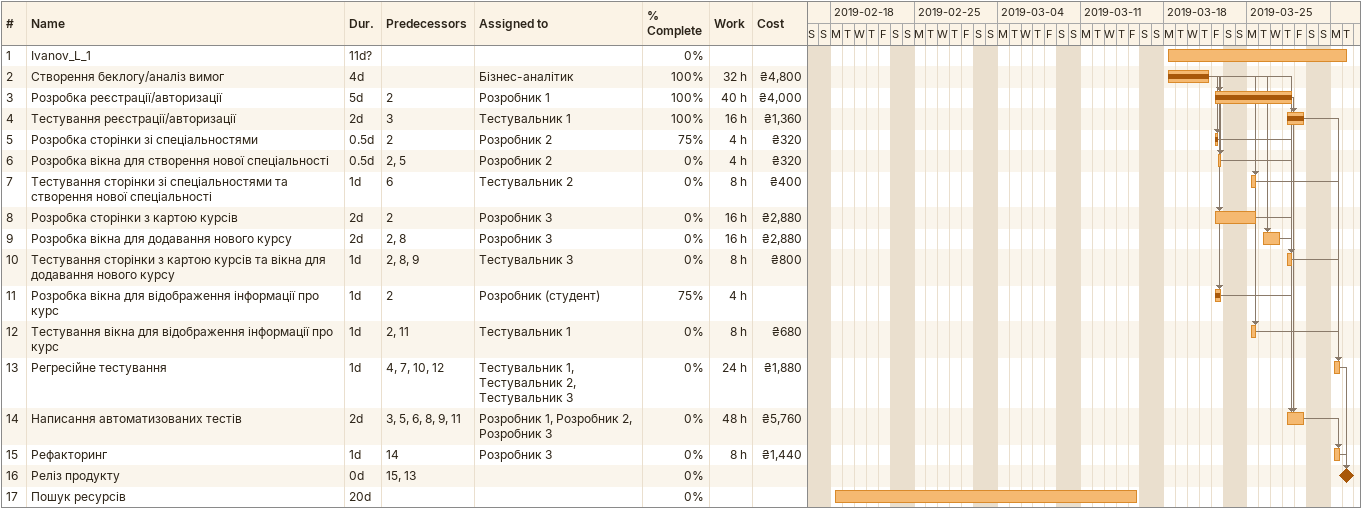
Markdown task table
| ID | Task | Duration | Start | Finish | Predecessors | Resources | % complete | Work (h) | Cost (₴) |
|---|---|---|---|---|---|---|---|---|---|
| 1 | Ivanov_L_1 | 11d? | 2019-03-18 | 2019-04-02 |  |  | 0 |  |  |
| 2 | Створення беклогу/аналіз вимог | 4d | 2019-03-18 | 2019-03-21 |  | Бізнес-аналітик | 100 | 32 | 4800 |
| 3 | Розробка реєстрації/авторизації | 5d | 2019-03-22 | 2019-03-28 | 2 | Розробник 1 | 100 | 40 | 4000 |
| 4 | Тестування реєстрації/авторизації | 2d | 2019-03-28 | 2019-03-29 | 3 | Тестувальник 1 | 100 | 16 | 1360 |
| 5 | Розробка сторінки зі спеціальностями | 0.5d | 2019-03-22 | 2019-03-22 | 2 | Розробник 2 | 75 | 4 | 320 |
| 6 | Розробка вікна для створення нової спеціальності | 0.5d | 2019-03-22 | 2019-03-22 | 2, 5 | Розробник 2 | 0 | 4 | 320 |
| 7 | Тестування сторінки зі спеціальностями та створення нової спеціальності | 1d | 2019-03-25 | 2019-03-25 | 6 | Тестувальник 2 | 0 | 8 | 400 |
| 8 | Розробка сторінки з картою курсів | 2d | 2019-03-22 | 2019-03-25 | 2 | Розробник 3 | 0 | 16 | 2880 |
| 9 | Розробка вікна для додавання нового курсу | 2d | 2019-03-26 | 2019-03-27 | 2, 8 | Розробник 3 | 0 | 16 | 2880 |
| 10 | Тестування сторінки з картою курсів та вікна для додавання нового курсу | 1d | 2019-03-28 | 2019-03-28 | 2, 8, 9 | Тестувальник 3 | 0 | 8 | 800 |
| 11 | Розробка вікна для відображення інформації про курс | 1d | 2019-03-22 | 2019-03-22 | 2 | Розробник (студент) | 75 | 4 |  |
| 12 | Тестування вікна для відображення інформації про курс | 1d | 2019-03-25 | 2019-03-25 | 2, 11 | Тестувальник 1 | 0 | 8 | 680 |
| 13 | Регресійне тестування | 1d | 2019-04-01 | 2019-04-01 | 4, 7, 10, 12 | Тестувальник 1, Тестувальник 2, Тестувальник 3 | 0 | 24 | 1880 |
| 14 | Написання автоматизованих тестів | 2d | 2019-03-28 | 2019-03-29 | 3, 5, 6, 8, 9, 11 | Розробник 1, Розробник 2, Розробник 3 | 0 | 48 | 5760 |
| 15 | Рефакторинг | 1d | 2019-04-01 | 2019-04-01 | 14 | Розробник 3 | 0 | 8 | 1440 |
| 16 | Реліз продукту | 0d | 2019-04-02 | 2019-04-02 | 15, 13 |  | 0 |  |  |
| 17 | Пошук ресурсів | 20d | 2019-02-18 | 2019-03-15 |  |  | 0 |  |  |
